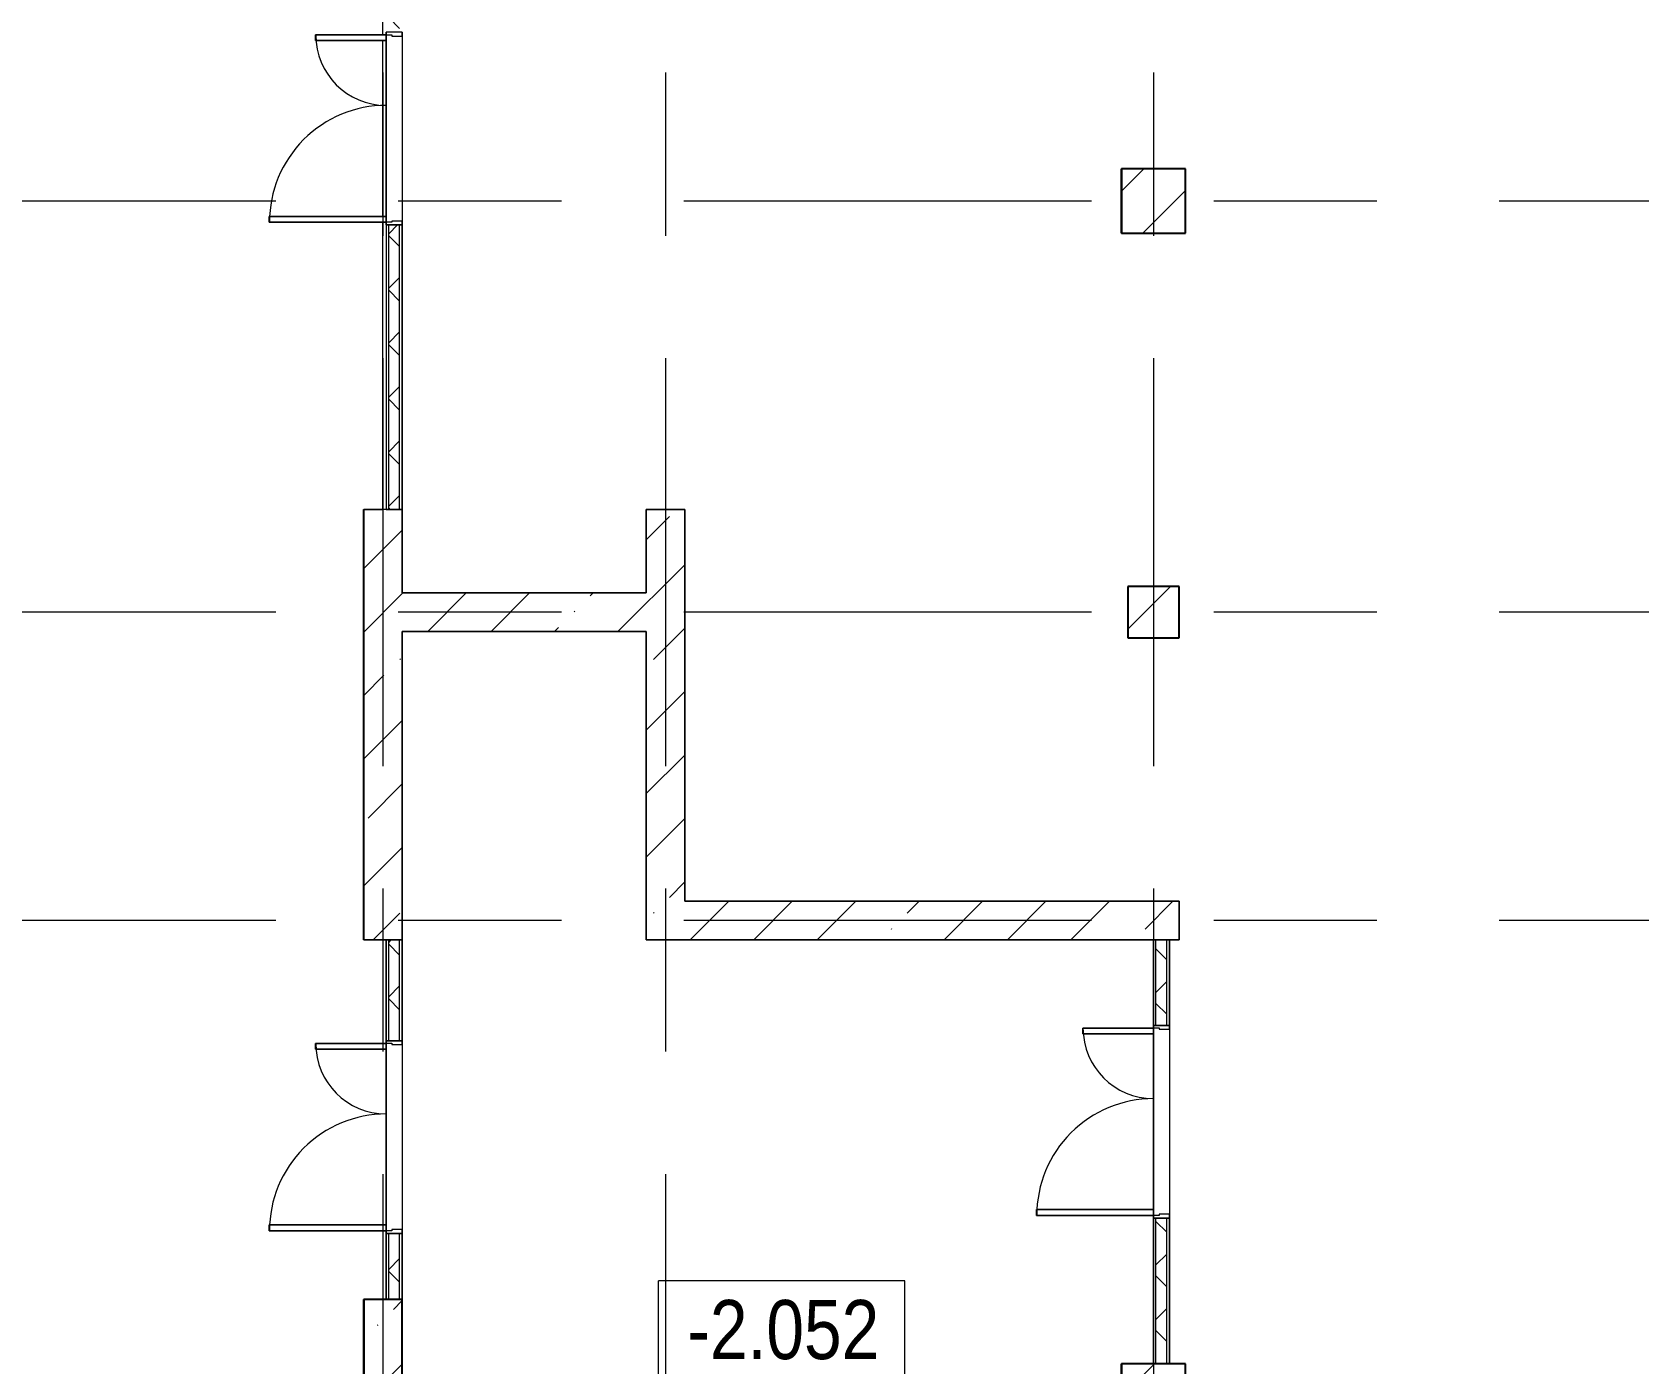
# Model space of a CAD drawing. Header units: millimetres. Extents: x 48966 to 155647, y -43515 to 30475.
# Drawn here: x 101600 to 114112, y 2667 to 13032 of the extents above; entities that cross this region are included whole.
import ezdxf

# ---------------------------------------------------------------- set-up
doc = ezdxf.new("R2010")
doc.units = ezdxf.units.MM
doc.linetypes.add('Осевые', pattern=[6350, 1270, -952.5, 3175, -952.5])
for name, color, linetype, lineweight in [('Двери', 7, 'Continuous', 9), ('Каркас_Импост', 7, 'Continuous', 9), ('Колонны', 7, 'Continuous', 9), ('Колонны-1', 7, 'Continuous', 25), ('Марки помещений', 7, 'Continuous', 9), ('Общие ребра', 7, 'Continuous', 9), ('Оси-2', 7, 'Осевые', 9), ('Панель', 7, 'Continuous', 9), ('Перекрытия', 7, 'Continuous', 9), ('Стены', 7, 'Continuous', 9), ('Стены-1', 7, 'Continuous', 18), ('Штриховка разреза-2', 7, 'Continuous', 9)]:
    doc.layers.add(name, color=color, linetype=linetype, lineweight=lineweight)
doc.layers.add('Перекрытия-1', color=7, linetype='Continuous', lineweight=9, true_color=0xffffff)
doc.styles.add('Arial Narrow_2', font='Arial Narrow.ttf', dxfattribs={"height": 460})
pattern_1 = [(45, (0, 0), (-493.914, 493.914), []), (45, (493.9, 0), (-493.914, 493.914), [873.125, -174.625, 6.706, -167.919])]
pattern_2 = [(45, (0, 0), (-212.132, 212.132), []), (135, (0, 0), (-212.132, -212.132), [])]

# ---------------------------------------------------------------- blocks, each defined once
blk = doc.blocks.new('Колона монолитная63 - Колона монолитная-488262-План -2-го этажа на отм_ -16_650')
at = {"layer": 'Колонны'}
h = blk.add_hatch(dxfattribs=at)
h.set_pattern_fill('FP_1', color=256, style=0, pattern_type=2)
h.set_pattern_definition(pattern_1)
h.paths.add_polyline_path([(110582, 2167), (110582, 2667), (110082, 2667), (110082, 2167)], flags=0)
at = {"layer": 'Колонны-1'}
for p, q in [((110582, 2667), (110082, 2667)), ((110082, 2667), (110082, 2167)), ((110582, 2167), (110582, 2667)), ((110082, 2167), (110582, 2167))]:
    blk.add_line(p, q, dxfattribs=at)
blk = doc.blocks.new('Колона монолитная70 - Колона монолитная-488712-План -2-го этажа на отм_ -16_650')
at = {"layer": 'Колонны'}
h = blk.add_hatch(dxfattribs=at)
h.set_pattern_fill('FP_49', color=256, style=0, pattern_type=2)
h.set_pattern_definition([(45, (-50, -13950), (-493.914, 493.914), []), (45, (443.9, -13950), (-493.914, 493.914), [873.125, -174.625, 6.706, -167.919])])
h.paths.add_polyline_path([(104132, -12283), (104432, -12283), (104432, -10783), (104132, -10783), (104132, -12207)], flags=0)
at = {"layer": 'Колонны-1'}
for p, q in [((104132, -10783), (104132, -12283)), ((104432, -10783), (104132, -10783)), ((104432, -12283), (104432, -10783)), ((104132, -12283), (104432, -12283))]:
    blk.add_line(p, q, dxfattribs=at)
blk = doc.blocks.new('Стена внутренняя16 - Стена внутренняя-497812-План -2-го этажа на отм_ -16_650')
at = {"layer": 'Штриховка разреза-2'}
h = blk.add_hatch(dxfattribs=at)
h.set_pattern_fill('FP_1', color=256, style=0, pattern_type=2)
h.set_pattern_definition(pattern_1)
h.paths.add_polyline_path([(104482, 5967), (104482, 8367), (106382, 8367), (106382, 5967), (110532, 5967), (110532, 6267), (106682, 6267), (106682, 9317), (106382, 9317), (106382, 8667), (104482, 8667), (104482, 9317), (104182, 9317), (104182, 5967)], flags=0)
at = {"layer": 'Стены-1'}
for p, q in [((104482, 9317), (104182, 9317)), ((104182, 9317), (104182, 5967)), ((104482, 8667), (104482, 9317)), ((106682, 9317), (106382, 9317)), ((106382, 9317), (106382, 8667)), ((106682, 8517), (106682, 9317)), ((106382, 8667), (104482, 8667)), ((106682, 6267), (106682, 8517)), ((104482, 5967), (104482, 8367)), ((104482, 8367), (106382, 8367)), ((106382, 8367), (106382, 5967)), ((110532, 6267), (106682, 6267)), ((110532, 5967), (110532, 6267)), ((104182, 5967), (104482, 5967)), ((106382, 5967), (106532, 5967)), ((106532, 5967), (110332, 5967)), ((110332, 5967), (110532, 5967))]:
    blk.add_line(p, q, dxfattribs=at)
blk = doc.blocks.new('Колона монолитная71 - Колона монолитная-497847-План -2-го этажа на отм_ -16_650')
at = {"layer": 'Колонны'}
h = blk.add_hatch(dxfattribs=at)
h.set_pattern_fill('FP_1', color=256, style=0, pattern_type=2)
h.set_pattern_definition(pattern_1)
h.paths.add_polyline_path([(110532, 8317), (110532, 8717), (110132, 8717), (110132, 8317)], flags=0)
at = {"layer": 'Колонны-1'}
for p, q in [((110532, 8717), (110132, 8717)), ((110132, 8717), (110132, 8317)), ((110532, 8317), (110532, 8717)), ((110132, 8317), (110532, 8317))]:
    blk.add_line(p, q, dxfattribs=at)
blk = doc.blocks.new('Колона монолитная72 - Колона монолитная-497859-План -2-го этажа на отм_ -16_650')
at = {"layer": 'Колонны'}
h = blk.add_hatch(dxfattribs=at)
h.set_pattern_fill('FP_1', color=256, style=0, pattern_type=2)
h.set_pattern_definition(pattern_1)
h.paths.add_polyline_path([(110582, 11467), (110582, 11967), (110082, 11967), (110082, 11467)], flags=0)
at = {"layer": 'Колонны-1'}
for p, q in [((110582, 11967), (110082, 11967)), ((110082, 11967), (110082, 11467)), ((110582, 11467), (110582, 11967)), ((110082, 11467), (110582, 11467))]:
    blk.add_line(p, q, dxfattribs=at)
blk = doc.blocks.new('Дверь - Полуторная_001 - ДВ3_20-15-6256140-План -2-го этажа на отм_ -16_650')
at = {"layer": 'Двери'}
for p, q in [((-684, 972), (-729, 972)), ((-729, 972), (-729, 62)), ((-684, 62), (-684, 972)), ((684, 62), (684, 612)), ((684, 612), (729, 612)), ((729, 612), (729, 62)), ((-729, 62), (-684, 62)), ((729, 62), (684, 62))]:
    blk.add_line(p, q, dxfattribs=at)
for centre, radius, start, end in [((-729, 62), 909, 360, 90), ((729, 62), 549, 90, 180)]:
    blk.add_arc(centre, radius, start, end, dxfattribs=at)
at = {"layer": 'Каркас_Импост'}
for p, q in [((-730, 62), (-750, 62)), ((-750, 62), (-750, -62)), ((-730, 18), (-730, 62)), ((-720, 18), (-730, 18)), ((-720, -62), (-720, 18)), ((730, 18), (720, 18)), ((720, 18), (720, -62)), ((750, 62), (730, 62)), ((730, 62), (730, 18)), ((750, -62), (750, 62)), ((-750, -62), (-720, -62)), ((720, -62), (750, -62))]:
    blk.add_line(p, q, dxfattribs=at)
at = {"layer": 'Панель'}
for p, q in [((-729, 972), (-684, 972)), ((-729, 62), (-729, 972)), ((-684, 972), (-684, 62)), ((684, 612), (684, 62)), ((729, 612), (684, 612)), ((729, 62), (729, 612)), ((-684, 62), (-729, 62)), ((684, 62), (729, 62))]:
    blk.add_line(p, q, dxfattribs=at)
blk = doc.blocks.new('Марка помещения_Р - Марка помещения-4575829-План -2-го этажа на отм_ -16_650')
at = {"layer": 'Марки помещений'}
for p, q in [((-4.79375, -1.95625), (-4.79375, 1.95625)), ((4.79375, 1.95625), (-4.79375, 1.95625)), ((4.79375, -1.95625), (4.79375, 1.95625)), ((4.79375, -1.95625), (-4.79375, -1.95625))]:
    blk.add_line(p, q, dxfattribs=at)

msp = doc.modelspace()

# ---------------------------------------------------------------- hatches: boundary and pattern name
at = {"layer": 'Штриховка разреза-2'}
h = msp.add_hatch(dxfattribs=at)
h.set_pattern_fill('FP_53', color=256, style=0, pattern_type=2)
h.set_pattern_definition(pattern_2)
h.paths.add_polyline_path([(104376.6, 9317.1), (104461.6, 9317.1), (104461.6, 11532), (104376.6, 11532)], flags=0)
h.paths.add_polyline_path([(104461.6, 13032), (104461.6, 17942.1), (104376.6, 17942.1), (104376.6, 13032)], flags=0)
h = msp.add_hatch(dxfattribs=at)
h.set_pattern_fill('FP_53', color=256, style=0, pattern_type=2)
h.set_pattern_definition(pattern_2)
h.paths.add_polyline_path([(104376.6, 3167.1), (104461.6, 3167.1), (104461.6, 3682), (104376.6, 3682)], flags=0)
h.paths.add_polyline_path([(104461.6, 5182), (104461.6, 5967.1), (104376.6, 5967.1), (104376.6, 5182)], flags=0)
h = msp.add_hatch(dxfattribs=at)
h.set_pattern_fill('FP_53', color=256, style=0, pattern_type=2)
h.set_pattern_definition(pattern_2)
h.paths.add_polyline_path([(110351.6, 2667.1), (110436.6, 2667.1), (110436.6, 3801.2), (110351.6, 3801.2)], flags=0)
h.paths.add_polyline_path([(110436.6, 5301.2), (110436.6, 5967.1), (110351.6, 5967.1), (110351.6, 5301.2)], flags=0)

# ---------------------------------------------------------------- linework, layer by layer
at = {"layer": 'Общие ребра'}
for p, q in [((104356.6, 11532), (104356.6, 9319.1)), ((104376.6, 9317.1), (104376.6, 11532)), ((104461.6, 9317.1), (104461.6, 11532)), ((104481.6, 9317.1), (104481.6, 11532)), ((104481.6, 11532), (104481.6, 9317.1)), ((104356.6, 5967.1), (104356.6, 5182)), ((104376.6, 5182), (104376.6, 5967.1)), ((104461.6, 5182), (104461.6, 5967.1)), ((104481.6, 5182), (104481.6, 5967.1)), ((104481.6, 5967.1), (104481.6, 5182)), ((110331.6, 5967.1), (110331.6, 5301.2)), ((110351.6, 5301.2), (110351.6, 5967.1)), ((110436.6, 5301.2), (110436.6, 5967.1)), ((110456.6, 5301.2), (110456.6, 5965.1)), ((110331.6, 3801.2), (110331.6, 2669.1)), ((110351.6, 2667.1), (110351.6, 3801.2)), ((110436.6, 2667.1), (110436.6, 3801.2)), ((110456.6, 2667.1), (110456.6, 3801.2)), ((104356.6, 3682), (104356.6, 3169.1)), ((104376.6, 3167.1), (104376.6, 3682)), ((104461.6, 3167.1), (104461.6, 3682)), ((104481.6, 3167.1), (104481.6, 3682)), ((104481.6, 3682), (104481.6, 3167.1))]:
    msp.add_line(p, q, dxfattribs=at)
at = {"layer": 'Оси-2'}
for p, q in [((104331.6, 25417.1), (104331.6, -41737.8)), ((106531.6, 25417.1), (106531.6, -41737.8)), ((110331.6, 25417.1), (110331.6, -41737.8)), ((150171.6, 11717.1), (50565.6, 11717.1)), ((150171.6, 8517.1), (50565.6, 8517.1)), ((150171.6, 6117.1), (50565.6, 6117.1))]:
    msp.add_line(p, q, dxfattribs=at)
at = {"layer": 'Перекрытия'}
for p, q in [((104356.6, 13032), (104356.6, 11532)), ((110081.6, 11467.1), (110081.6, 11967.1)), ((110081.6, 11967.1), (110581.6, 11967.1)), ((110581.6, 11967.1), (110581.6, 11467.1)), ((104356.6, 11532), (104481.6, 11532)), ((104481.6, 11532), (104481.6, 8667.1)), ((110581.6, 11467.1), (110081.6, 11467.1)), ((106381.6, 8667.1), (106381.6, 9317.1)), ((106381.6, 9317.1), (106681.6, 9317.1)), ((106681.6, 9317.1), (106681.6, 6267.1)), ((104481.6, 8667.1), (106381.6, 8667.1)), ((110131.6, 8317.1), (110131.6, 8717.1)), ((110131.6, 8717.1), (110531.6, 8717.1)), ((110531.6, 8717.1), (110531.6, 8317.1)), ((106381.6, 8367.1), (104481.6, 8367.1)), ((104481.6, 8367.1), (104481.6, 5182)), ((106381.6, 5967.1), (106381.6, 8367.1)), ((110531.6, 8317.1), (110131.6, 8317.1)), ((106681.6, 6267.1), (110531.6, 6267.1)), ((110531.6, 6267.1), (110531.6, 5967.1)), ((110331.6, 5967.1), (106381.6, 5967.1)), ((110331.6, 2667.1), (110331.6, 5967.1)), ((110531.6, 5967.1), (110456.6, 5967.1)), ((110456.6, 5967.1), (110456.6, 5301.2)), ((110456.6, 5301.2), (110331.6, 5301.2)), ((110331.6, 5301.2), (110331.6, 3801.2)), ((104481.6, 5182), (104356.6, 5182)), ((104356.6, 5182), (104356.6, 3682)), ((110331.6, 3801.2), (110456.6, 3801.2)), ((110456.6, 3801.2), (110456.6, 2667.1)), ((104356.6, 3682), (104481.6, 3682)), ((104481.6, 3682), (104481.6, -52.9)), ((110081.6, 2167.1), (110081.6, 2667.1)), ((110081.6, 2667.1), (110331.6, 2667.1)), ((110456.6, 2667.1), (110581.6, 2667.1)), ((110581.6, 2667.1), (110581.6, 2167.1))]:
    msp.add_line(p, q, dxfattribs=at)
at = {"layer": 'Перекрытия-1'}
for p, q in [((104331.6, 13011), (104331.6, 18242.1)), ((104331.6, 11598), (104331.6, 12966)), ((104331.6, 9317.1), (104331.6, 11553)), ((104181.6, 5967.1), (104181.6, 9317.1)), ((104181.6, 9317.1), (104331.6, 9317.1)), ((104356.6, 5967.1), (104181.6, 5967.1)), ((104356.6, 3167.1), (104356.6, 5967.1)), ((104181.6, 1667.1), (104181.6, 3167.1)), ((104181.6, 3167.1), (104356.6, 3167.1))]:
    msp.add_line(p, q, dxfattribs=at)
at = {"layer": 'Стены'}
for p, q in [((104356.6, 11532), (104356.6, 13032)), ((104481.6, 13032), (104481.6, 11532)), ((104481.6, 11532), (104356.6, 11532)), ((110331.6, 3801.2), (110331.6, 5301.2)), ((110331.6, 5301.2), (110456.6, 5301.2)), ((110456.6, 5301.2), (110456.6, 3801.2)), ((104356.6, 3682), (104356.6, 5182)), ((104356.6, 5182), (104481.6, 5182)), ((104481.6, 5182), (104481.6, 3682)), ((110456.6, 3801.2), (110331.6, 3801.2)), ((104481.6, 3682), (104356.6, 3682))]:
    msp.add_line(p, q, dxfattribs=at)
at = {"layer": 'Стены-1'}
for p, q in [((104481.6, 11532), (104356.6, 11532)), ((104483.6, 11532), (104481.6, 11532)), ((104483.6, 8669.1), (104483.6, 11532)), ((104356.6, 9319.1), (104356.6, 9317.1)), ((104356.6, 9317.1), (104481.6, 9317.1)), ((104481.6, 9317.1), (104481.6, 8667.1)), ((104481.6, 8667.1), (104483.6, 8667.1)), ((104481.6, 8367.1), (104481.6, 5967.1)), ((104483.6, 8367.1), (104481.6, 8367.1)), ((104483.6, 5182), (104483.6, 8365.1)), ((104481.6, 5967.1), (104356.6, 5967.1)), ((110456.6, 5967.1), (110331.6, 5967.1)), ((110456.6, 5965.1), (110456.6, 5967.1)), ((110331.6, 5301.2), (110456.6, 5301.2)), ((104356.6, 5182), (104481.6, 5182)), ((104481.6, 5182), (104483.6, 5182)), ((110456.6, 3801.2), (110331.6, 3801.2)), ((104481.6, 3682), (104356.6, 3682)), ((104483.6, 3682), (104481.6, 3682)), ((104483.6, -50.9), (104483.6, 3682)), ((104354.6, 3169.1), (104181.6, 3169.1)), ((104181.6, 3167.1), (104356.6, 3167.1)), ((104356.6, 3169.1), (104356.6, 3167.1)), ((104356.6, 3167.1), (104356.6, 3169.1)), ((104356.6, 3167.1), (104481.6, 3167.1)), ((104481.6, 3167.1), (104481.6, -52.9)), ((110331.6, 2669.1), (110331.6, 2667.1)), ((110331.6, 2667.1), (110456.6, 2667.1))]:
    msp.add_line(p, q, dxfattribs=at)

# ---------------------------------------------------------------- block references
at = {"layer": 'Двери', "rotation": 90}
for p in [(104419.1, 12282), (110394.1, 4551.2), (104419.1, 4432)]:
    msp.add_blockref('Дверь - Полуторная_001 - ДВ3_20-15-6256140-План -2-го этажа на отм_ -16_650', p, dxfattribs=at)
at = {"layer": 'Колонны'}
for name, p in [('Колона монолитная72 - Колона монолитная-497859-План -2-го этажа на отм_ -16_650', (0, 0)), ('Колона монолитная71 - Колона монолитная-497847-План -2-го этажа на отм_ -16_650', (0, 0)), ('Колона монолитная70 - Колона монолитная-488712-План -2-го этажа на отм_ -16_650', (50, 13950)), ('Колона монолитная63 - Колона монолитная-488262-План -2-го этажа на отм_ -16_650', (0, 0))]:
    msp.add_blockref(name, p, dxfattribs=at)
at = {"layer": 'Марки помещений', "xscale": 199.9999999999999, "yscale": 199.9999999999999, "zscale": 199.9999999999999}
msp.add_blockref('Марка помещения_Р - Марка помещения-4575829-План -2-го этажа на отм_ -16_650', (107436.6, 2922.2), dxfattribs=at)
at = {"layer": 'Стены'}
msp.add_blockref('Стена внутренняя16 - Стена внутренняя-497812-План -2-го этажа на отм_ -16_650', (0, 0), dxfattribs=at)

# ---------------------------------------------------------------- texts
at = {"layer": 'Марки помещений', "insert": (106702.7, 3164), "char_height": 460, "width": 1795.78, "attachment_point": 1, "style": 'Arial Narrow_2'}
msp.add_mtext('-2.052', dxfattribs=at)

doc.saveas('drawing.dxf')
